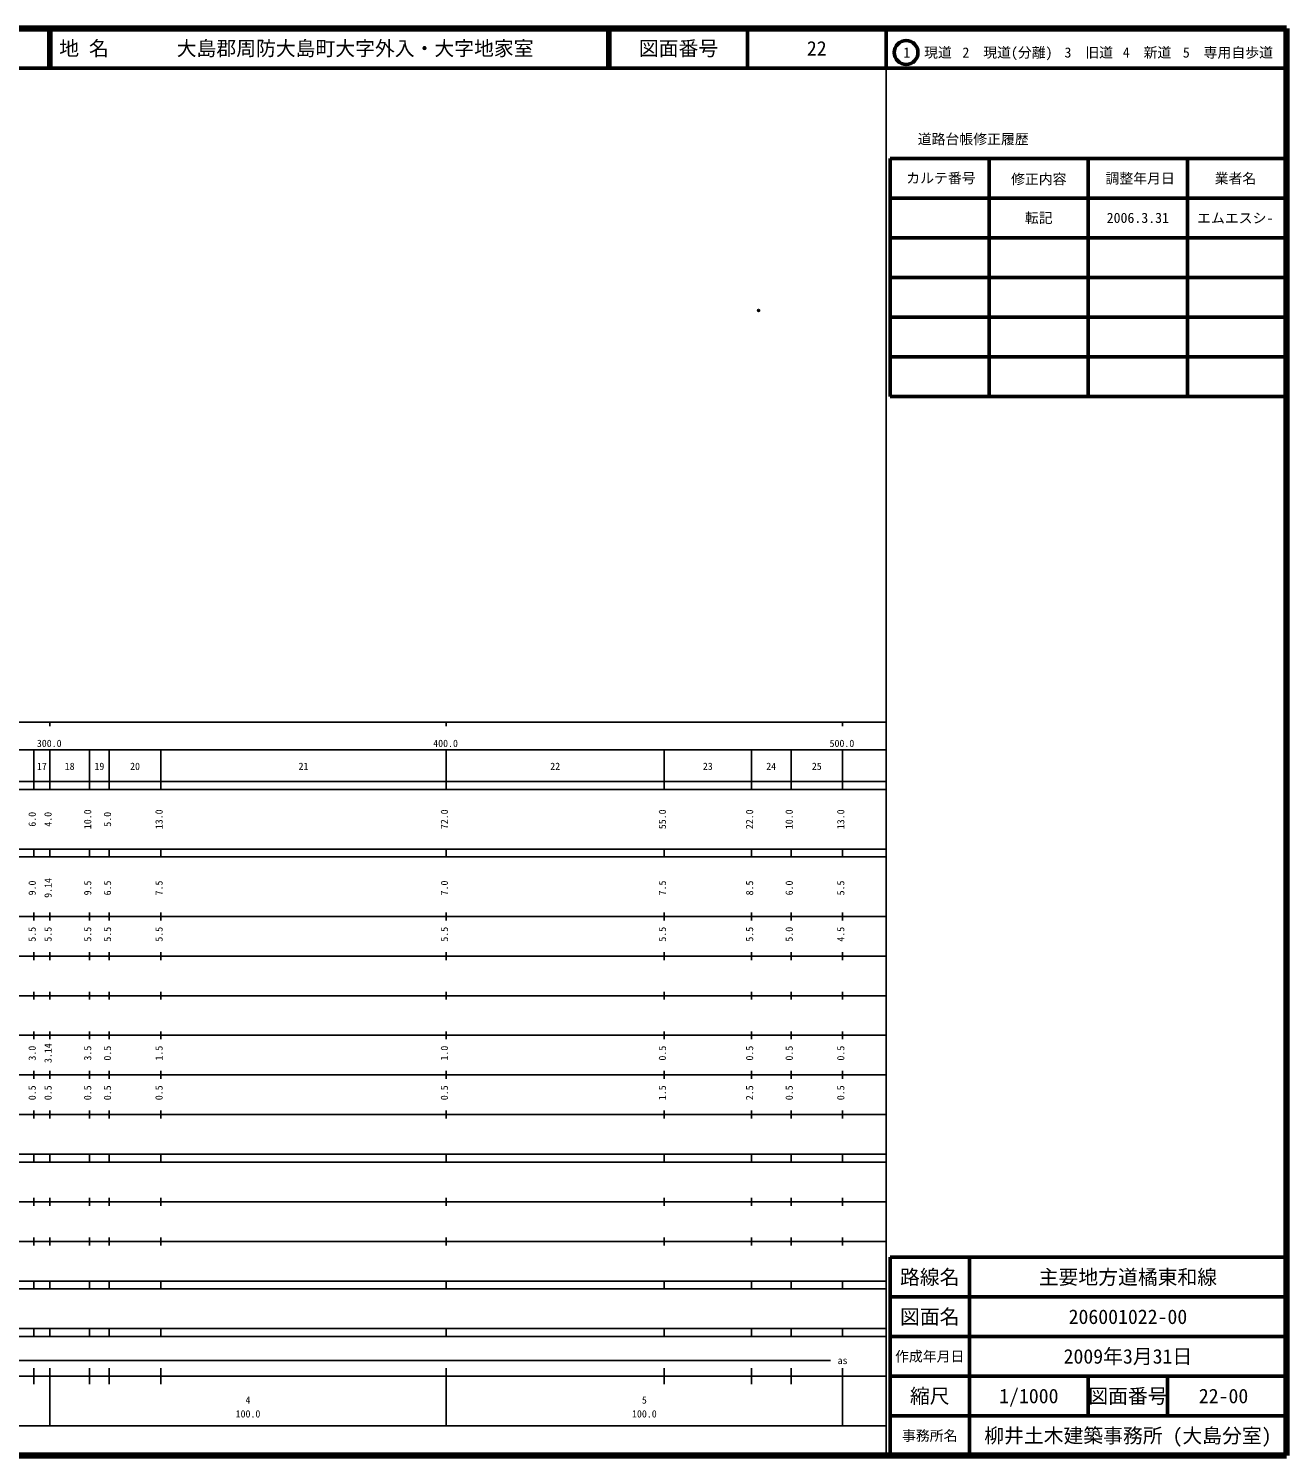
# Model space of a CAD drawing. Units: millimetres on the paper. Extents: x 40 to 680, y 20 to 380.
# Drawn here: x 362.6 to 680, y 20 to 380 of the extents above; entities that cross this region are included whole.
import ezdxf
from ezdxf.enums import TextEntityAlignment as Align

# ---------------------------------------------------------------- set-up
doc = ezdxf.new("R2010")
doc.units = ezdxf.units.MM
doc.header["$PDMODE"] = 32
doc.header["$PDSIZE"] = 0.5
doc.layers.add('M-OTRS', color=6, linetype='Continuous')
doc.layers.add('M-TTL-TXT', color=7, linetype='Continuous')
for name, color, linetype, lineweight in [('M-TTL', 2, 'Continuous', 140), ('M-TTL-BAND', 7, 'Continuous', 25), ('M-TTL-FRAM', 2, 'Continuous', 50), ('M-TTL-LINE', 7, 'Continuous', 50)]:
    doc.layers.add(name, color=color, linetype=linetype, lineweight=lineweight)
doc.styles.add('ＭＳ ゴシック', font='')
doc.styles.get('ＭＳ ゴシック').set_extended_font_data('MS Gothic')

msp = doc.modelspace()

# ---------------------------------------------------------------- linework, layer by layer
at = {"layer": 'M-OTRS'}
msp.add_point((546.832, 308.885), dxfattribs=at)
at = {"layer": 'M-TTL'}
for p, q in [((680, 380), (40, 380)), ((680, 20), (680, 380)), ((40, 20), (680, 20))]:
    msp.add_line(p, q, dxfattribs=at)
at = {"layer": 'M-TTL-BAND'}
for p, q in [((579, 20), (579, 370)), ((40, 205), (579, 205)), ((368, 205), (368, 204)), ((468, 205), (468, 204)), ((568, 205), (568, 204)), ((68, 198), (579, 198)), ((364, 188), (364, 198)), ((368, 188), (368, 198)), ((378, 188), (378, 198)), ((383, 188), (383, 198)), ((396, 188), (396, 198)), ((468, 188), (468, 198)), ((523, 188), (523, 198)), ((545, 188), (545, 198)), ((555, 188), (555, 198)), ((568, 188), (568, 198)), ((40, 190), (579, 190)), ((40, 188), (579, 188)), ((40, 173), (579, 173)), ((364, 171), (364, 173)), ((368, 171), (368, 173)), ((378, 171), (378, 173)), ((383, 171), (383, 173)), ((396, 171), (396, 173)), ((468, 171), (468, 173)), ((523, 171), (523, 173)), ((545, 171), (545, 173)), ((555, 171), (555, 173)), ((568, 171), (568, 173)), ((40, 171), (579, 171)), ((40, 156), (579, 156)), ((364, 155), (364, 157)), ((368, 155), (368, 157)), ((378, 155), (378, 157)), ((383, 155), (383, 157)), ((396, 155), (396, 157)), ((468, 155), (468, 157)), ((523, 155), (523, 157)), ((545, 155), (545, 157)), ((555, 155), (555, 157)), ((568, 155), (568, 157)), ((46, 146), (579, 146)), ((364, 145), (364, 147)), ((368, 145), (368, 147)), ((378, 145), (378, 147)), ((383, 145), (383, 147)), ((396, 145), (396, 147)), ((468, 145), (468, 147)), ((523, 145), (523, 147)), ((545, 145), (545, 147)), ((555, 145), (555, 147)), ((568, 145), (568, 147)), ((364, 135), (364, 137)), ((368, 135), (368, 137)), ((378, 135), (378, 137)), ((383, 135), (383, 137)), ((396, 135), (396, 137)), ((468, 135), (468, 137)), ((523, 135), (523, 137)), ((545, 135), (545, 137)), ((555, 135), (555, 137)), ((568, 135), (568, 137)), ((52, 136), (579, 136)), ((46, 126), (579, 126)), ((364, 125), (364, 127)), ((368, 125), (368, 127)), ((378, 125), (378, 127)), ((383, 125), (383, 127)), ((396, 125), (396, 127)), ((468, 125), (468, 127)), ((523, 125), (523, 127)), ((545, 125), (545, 127)), ((555, 125), (555, 127)), ((568, 125), (568, 127)), ((52, 116), (579, 116)), ((364, 115), (364, 117)), ((368, 115), (368, 117)), ((378, 115), (378, 117)), ((383, 115), (383, 117)), ((396, 115), (396, 117)), ((468, 115), (468, 117)), ((523, 115), (523, 117)), ((545, 115), (545, 117)), ((555, 115), (555, 117)), ((568, 115), (568, 117)), ((46, 106), (579, 106)), ((364, 105), (364, 107)), ((368, 105), (368, 107)), ((378, 105), (378, 107)), ((383, 105), (383, 107)), ((396, 105), (396, 107)), ((468, 105), (468, 107)), ((523, 105), (523, 107)), ((545, 105), (545, 107)), ((555, 105), (555, 107)), ((568, 105), (568, 107)), ((40, 96), (579, 96)), ((40, 94), (579, 94)), ((364, 94), (364, 96)), ((368, 94), (368, 96)), ((378, 94), (378, 96)), ((383, 94), (383, 96)), ((396, 94), (396, 96)), ((468, 94), (468, 96)), ((523, 94), (523, 96)), ((545, 94), (545, 96)), ((555, 94), (555, 96)), ((568, 94), (568, 96)), ((49, 84), (579, 84)), ((364, 83), (364, 85)), ((368, 83), (368, 85)), ((378, 83), (378, 85)), ((383, 83), (383, 85)), ((396, 83), (396, 85)), ((468, 83), (468, 85)), ((523, 83), (523, 85)), ((545, 83), (545, 85)), ((555, 83), (555, 85)), ((568, 83), (568, 85)), ((40, 74), (579, 74)), ((364, 73), (364, 75)), ((368, 73), (368, 75)), ((378, 73), (378, 75)), ((383, 73), (383, 75)), ((396, 73), (396, 75)), ((468, 73), (468, 75)), ((523, 73), (523, 75)), ((545, 73), (545, 75)), ((555, 73), (555, 75)), ((568, 73), (568, 75)), ((40, 64), (579, 64)), ((40, 62), (579, 62)), ((364, 62), (364, 64)), ((368, 62), (368, 64)), ((378, 62), (378, 64)), ((383, 62), (383, 64)), ((396, 62), (396, 64)), ((468, 62), (468, 64)), ((523, 62), (523, 64)), ((545, 62), (545, 64)), ((555, 62), (555, 64)), ((568, 62), (568, 64)), ((40, 52), (579, 52)), ((364, 50), (364, 52)), ((368, 50), (368, 52)), ((378, 50), (378, 52)), ((383, 50), (383, 52)), ((396, 50), (396, 52)), ((468, 50), (468, 52)), ((523, 50), (523, 52)), ((545, 50), (545, 52)), ((555, 50), (555, 52)), ((568, 50), (568, 52)), ((40, 50), (579, 50)), ((71, 44), (565, 44)), ((40, 40), (579, 40)), ((364, 38), (364, 42)), ((368, 27.5), (368, 42)), ((378, 38), (378, 42)), ((383, 38), (383, 42)), ((396, 38), (396, 42)), ((468, 27.5), (468, 42)), ((523, 38), (523, 42)), ((545, 38), (545, 42)), ((555, 38), (555, 42)), ((568, 27.5), (568, 42)), ((68, 27.5), (579, 27.5))]:
    msp.add_line(p, q, dxfattribs=at)
at = {"layer": 'M-TTL-FRAM'}
for p, q in [((580, 347.197), (580, 287.197)), ((580, 347.197), (680, 347.197)), ((580, 287.197), (680, 287.197)), ((680, 70), (580, 70)), ((580, 70), (580, 20))]:
    msp.add_line(p, q, dxfattribs=at)
at = {"layer": 'M-TTL-LINE'}
for p, q in [((367.75, 380), (367.75, 370)), ((368.25, 380), (368.25, 370)), ((508.747, 380), (508.747, 370)), ((509.247, 380), (509.247, 370)), ((543.997, 380), (543.997, 370)), ((579, 380), (579, 370)), ((40, 370), (680, 370)), ((605, 347.197), (605, 287.197)), ((630, 347.197), (630, 287.197)), ((655, 347.197), (655, 287.197)), ((580, 337.197), (680, 337.197)), ((580, 327.197), (680, 327.197)), ((580, 317.197), (680, 317.197)), ((580, 307.197), (680, 307.197)), ((580, 297.197), (680, 297.197)), ((600, 70), (600, 20)), ((680, 60), (580, 60)), ((680, 50), (580, 50)), ((680, 40), (580, 40)), ((630, 40), (630, 30)), ((650, 40), (650, 30)), ((680, 30), (580, 30))]:
    msp.add_line(p, q, dxfattribs=at)
msp.add_circle((584.031, 373.958), 3, dxfattribs=at)

# ---------------------------------------------------------------- texts
at = {"layer": 'M-TTL-BAND', "style": 'ＭＳ ゴシック'}
for s, p in [('300.0', (367.844, 198.195)), ('400.0', (467.844, 198.195)), ('500.0', (567.844, 198.195)), ('17', (366, 192.405)), ('18', (373, 192.405)), ('19', (380.5, 192.405)), ('20', (389.5, 192.405)), ('21', (432, 192.405)), ('22', (495.5, 192.405)), ('23', (534, 192.405)), ('24', (550, 192.405)), ('25', (561.5, 192.405)), ('as', (568, 42.5)), ('4', (418, 32.523)), ('5', (518, 32.523)), ('100.0', (418, 29.033)), ('100.0', (518, 29.033))]:
    msp.add_text(s, height=1.833, dxfattribs=at).set_placement(p, align=Align.BOTTOM_CENTER)
for s, p in [('6.0', (365, 180.5)), ('4.0', (369, 180.5)), ('10.0', (379, 180.5)), ('5.0', (384, 180.5)), ('13.0', (397, 180.5)), ('72.0', (469, 180.5)), ('55.0', (524, 180.5)), ('22.0', (546, 180.5)), ('10.0', (556, 180.5)), ('13.0', (569, 180.5)), ('9.0', (365, 163.174)), ('9.14', (369, 163.174)), ('9.5', (379, 163.174)), ('6.5', (384, 163.174)), ('7.5', (397, 163.174)), ('7.0', (469, 163.174)), ('7.5', (524, 163.174)), ('8.5', (546, 163.174)), ('6.0', (556, 163.174)), ('5.5', (569, 163.174)), ('5.5', (365, 151.5)), ('5.5', (369, 151.5)), ('5.5', (379, 151.5)), ('5.5', (384, 151.5)), ('5.5', (397, 151.5)), ('5.5', (469, 151.5)), ('5.5', (524, 151.5)), ('5.5', (546, 151.5)), ('5.0', (556, 151.5)), ('4.5', (569, 151.5)), ('3.0', (365, 121.5)), ('3.14', (369, 121.5)), ('3.5', (379, 121.5)), ('0.5', (384, 121.5)), ('1.5', (397, 121.5)), ('1.0', (469, 121.5)), ('0.5', (524, 121.5)), ('0.5', (546, 121.5)), ('0.5', (556, 121.5)), ('0.5', (569, 121.5)), ('0.5', (365, 111.5)), ('0.5', (369, 111.5)), ('0.5', (379, 111.5)), ('0.5', (384, 111.5)), ('0.5', (397, 111.5)), ('0.5', (469, 111.5)), ('1.5', (524, 111.5)), ('2.5', (546, 111.5)), ('0.5', (556, 111.5)), ('0.5', (569, 111.5))]:
    msp.add_text(s, height=1.833, rotation=90, dxfattribs=at).set_placement(p, align=Align.BOTTOM_CENTER)
at = {"layer": 'M-TTL-TXT', "style": 'ＭＳ ゴシック'}
for s, p in [('地 名', (370.38, 375)), ('大島郡周防大島町大字外入・大字地家室', (400.024, 375))]:
    msp.add_text(s, height=3.666, dxfattribs=at).set_placement(p, align=Align.MIDDLE_LEFT)
for s, height, p in [('図面番号', 3.666, (526.622, 375)), ('22', 3.666, (561.497, 375)), ('1\u3000現道', 2.566, (589.448, 373.958)), ('2\u3000現道(分離)', 2.566, (609.619, 373.958)), ('3\u3000旧道', 2.566, (630.121, 373.958)), ('4\u3000新道', 2.566, (644.824, 373.958)), ('5\u3000専用自歩道', 2.566, (665.228, 373.958)), ('道路台帳修正履歴', 2.566, (600.968, 352.113)), ('カルテ番号', 2.566, (592.839, 342.277)), ('修正内容', 2.566, (617.509, 342.023)), ('調整年月日', 2.566, (643.089, 342.197)), ('業者名', 2.566, (667.134, 342.197)), ('転記', 2.566, (617.5, 332.245)), ('2006.3.31', 2.566, (642.5, 332.245)), ('エムエスシ-', 2.566, (667.077, 332.189)), ('路線名', 3.666, (590, 65)), ('路線名', 3.666, (590, 65)), ('主要地方道橘東和線', 3.666, (640, 65)), ('図面名', 3.666, (590, 55)), ('図面名', 3.666, (590, 55)), ('206001022-00', 3.666, (640, 55)), ('2009年3月31日', 3.666, (640, 45)), ('作成年月日', 2.566, (590, 45)), ('作成年月日', 2.566, (590, 45)), ('縮尺', 3.666, (590, 35)), ('縮尺', 3.666, (590, 35)), ('1/1000', 3.666, (615, 35)), ('図面番号', 3.666, (640, 35)), ('図面番号', 3.666, (640, 35)), ('22-00', 3.666, (664.125, 35)), ('事務所名', 2.566, (590, 25)), ('事務所名', 2.566, (590, 25)), ('柳井土木建築事務所 (大島分室)', 3.666, (640, 25))]:
    msp.add_text(s, height=height, dxfattribs=at).set_placement(p, align=Align.MIDDLE_CENTER)

doc.saveas('drawing.dxf')
